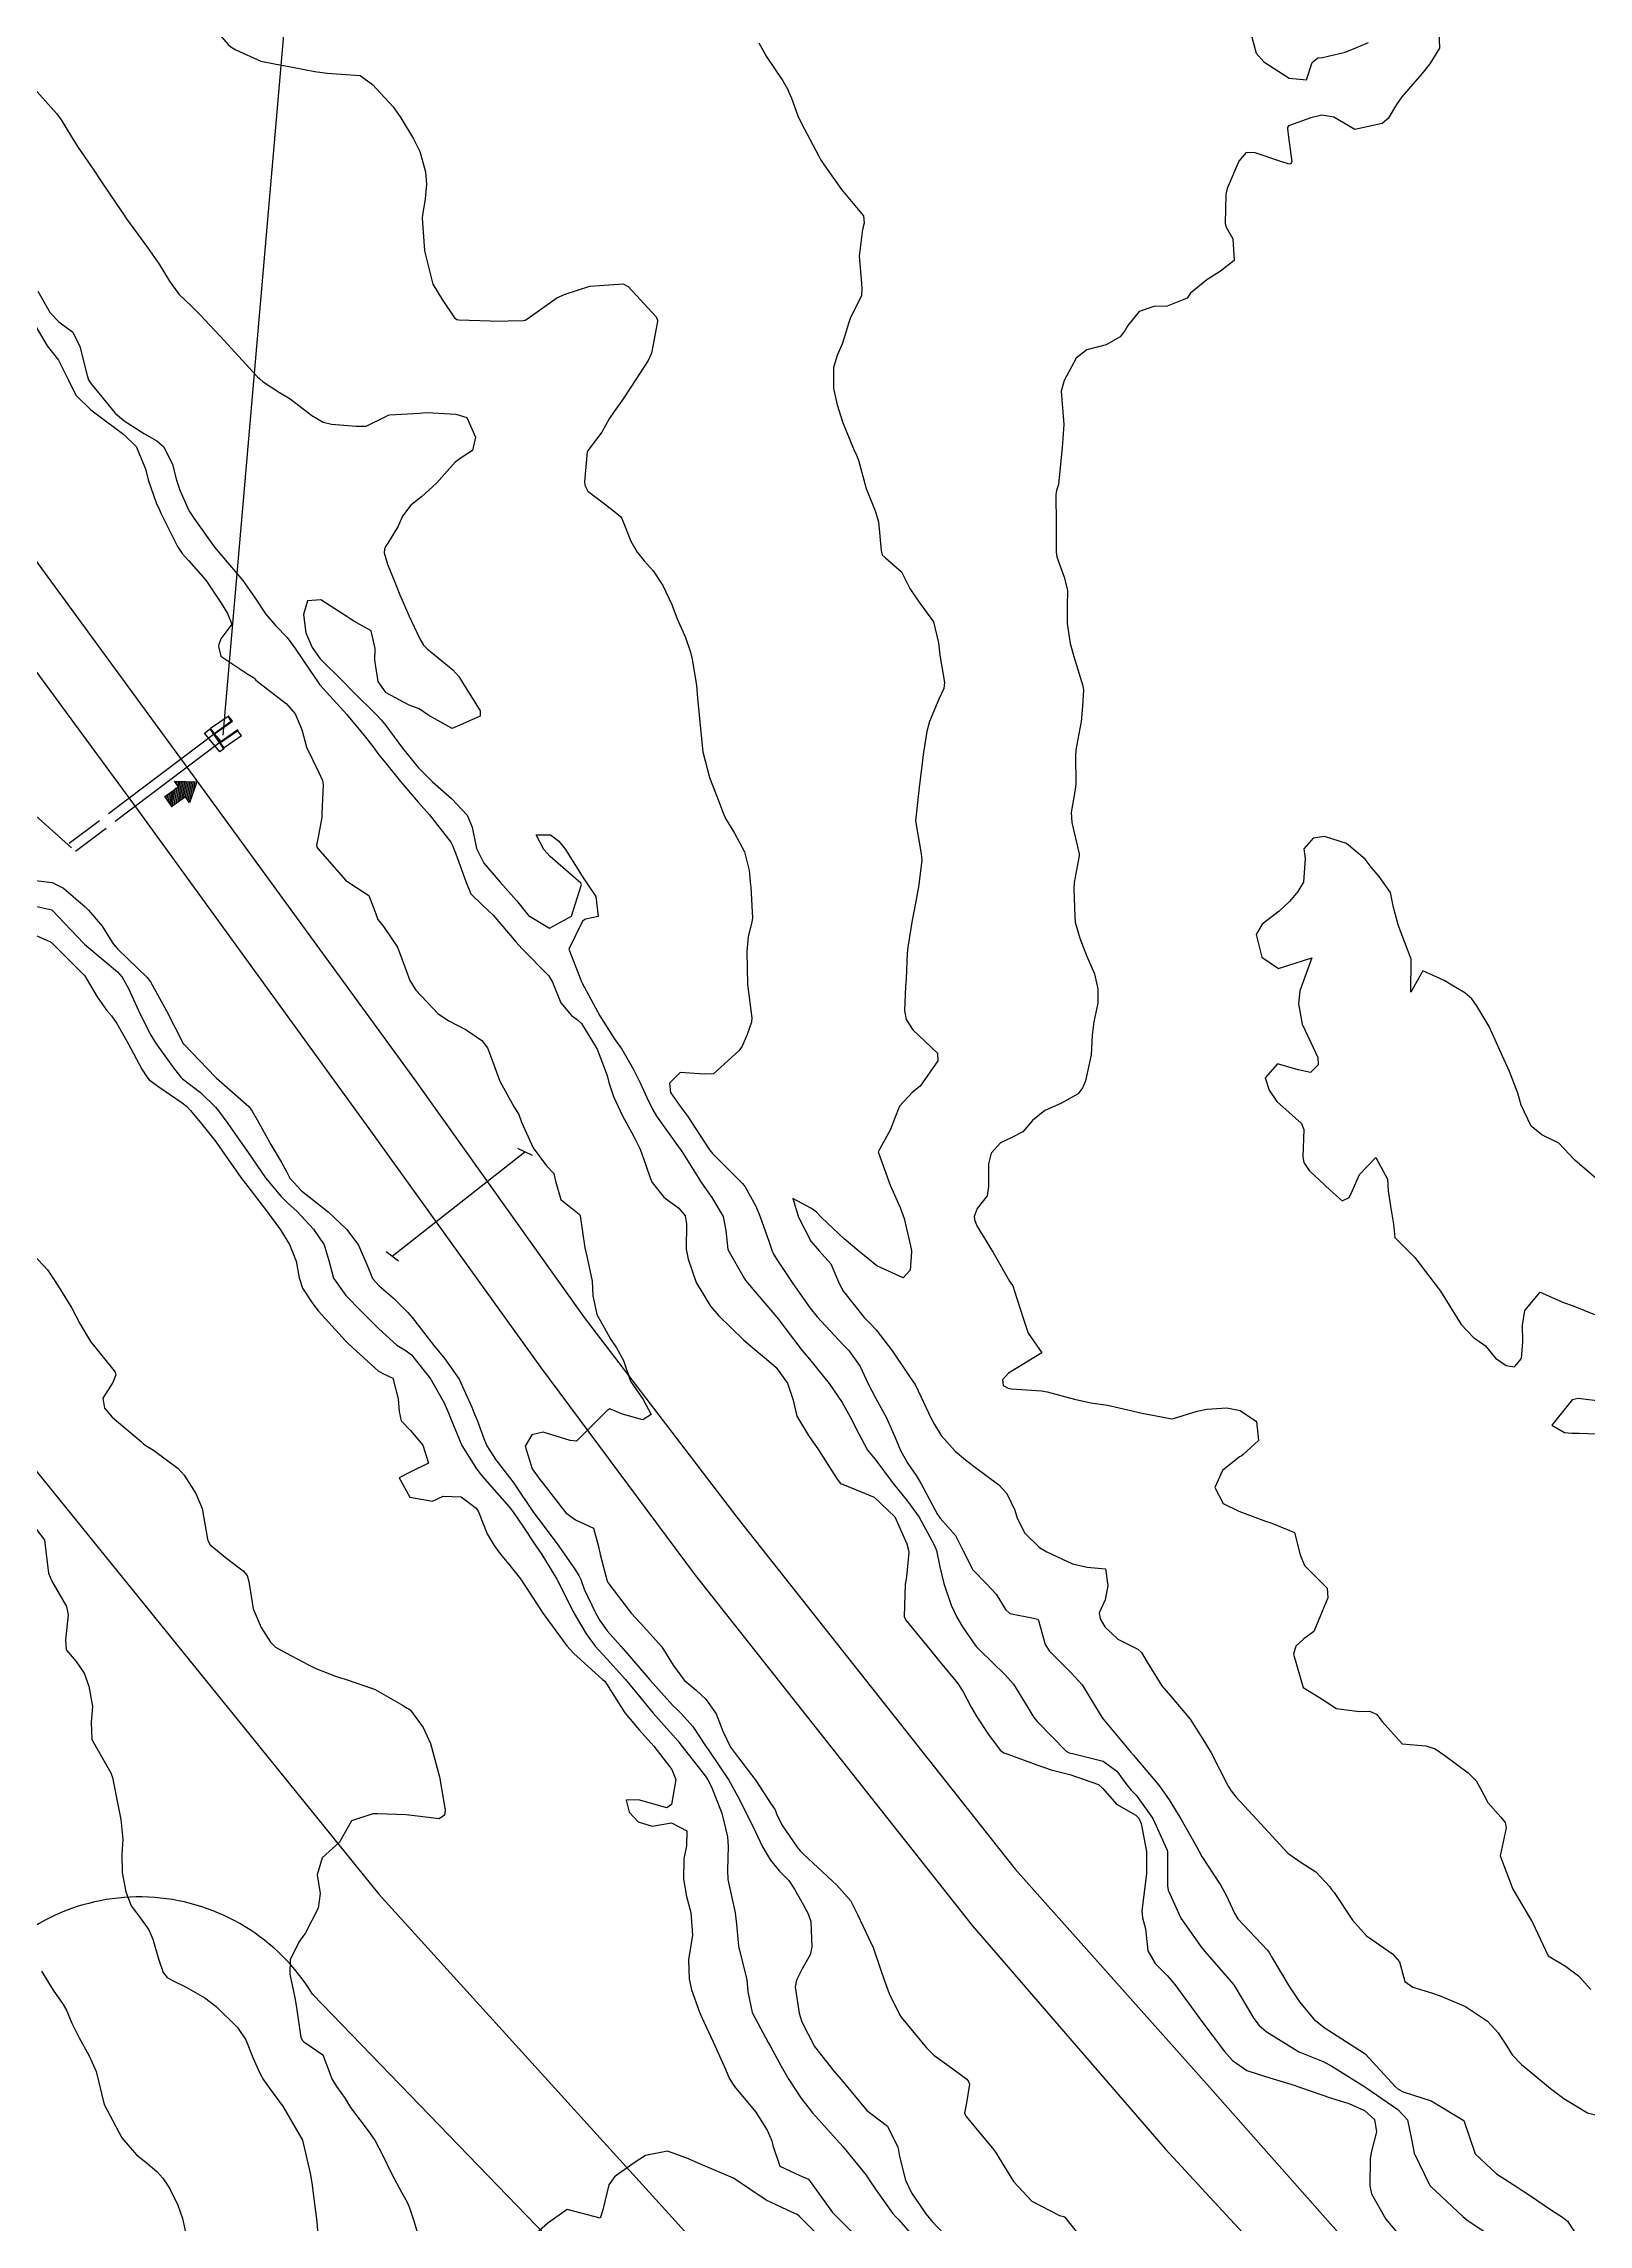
# Model space of a CAD drawing. Header units: metres. Extents: x 292545 to 299085, y 7450245 to 7463078.
# Drawn here: x 295917.6 to 296010.8, y 7461821.6 to 7461953.1 of the extents above; entities that cross this region are included whole.
import ezdxf

# ---------------------------------------------------------------- set-up
doc = ezdxf.new("R2010")
doc.units = ezdxf.units.M
doc.linetypes.add('CONTINUO', pattern=[0])
doc.linetypes.add('TRACEJADO', pattern=[8.7, 8, -0.7])
for name, color, linetype in [('BUEIRO', 151, 'Continuous'), ('Curvas de Nivel 1m', 11, 'Continuous'), ('Curvas de Nivel 5m', 15, 'Continuous'), ('Linha Férrea', 20, 'Continuous'), ('Pórtico', 62, 'Continuous'), ('TEXTO', 45, 'Continuous'), ('Vias Primárias', 230, 'Continuous')]:
    doc.layers.add(name, color=color, linetype=linetype)
doc.styles.add('SIMPLEX', font='simplex', dxfattribs={"height": 0.2})

msp = doc.modelspace()

# ---------------------------------------------------------------- hatches: boundary and pattern name
at = {"layer": 'TEXTO'}
msp.add_hatch(color=256, dxfattribs=at).paths.add_polyline_path([(295924.93, 7461907.68), (295925.76, 7461908.26), (295925.52, 7461908.61), (295926.86, 7461908.57), (295926.43, 7461907.3), (295926.18, 7461907.65), (295925.35, 7461907.08)])

# ---------------------------------------------------------------- linework, layer by layer
at = {"layer": 'BUEIRO', "linetype": 'TRACEJADO', "flags": 128}
for points in [[(295927.93, 7461911.46), (295919.17, 7461904.84)], [(295928.33, 7461911), (295919.54, 7461904.36)]]:
    msp.add_lwpolyline(points, dxfattribs=at)
at = {"layer": 'BUEIRO', "linetype": 'CONTINUO'}
for points in [[(295928.5, 7461910.56, 665.93), (295928.25, 7461910.38, 665.93), (295927.32, 7461911.5, 665.99), (295927.66, 7461911.76, 665.93)], [(295928.52, 7461910.62, 665.78), (295928.5, 7461910.56, 665.93), (295927.66, 7461911.76, 665.93), (295927.68, 7461911.79, 665.78)], [(295929.55, 7461911.34, 665.5), (295928.52, 7461910.62, 665.78), (295928.3, 7461910.91, 665.78), (295928.32, 7461910.99, 665.69), (295927.92, 7461911.46, 665.71), (295927.9, 7461911.48, 665.78), (295927.68, 7461911.79, 665.78), (295928.75, 7461912.53, 665.41)], [(295927.9, 7461911.48, 665.78), (295928.94, 7461912.23, 665.42)], [(295929.55, 7461911.34, 665.5), (295929.33, 7461911.63, 665.42), (295929.33, 7461911.69, 665.06), (295928.33, 7461911, 665.09), (295927.93, 7461911.46, 665.07), (295929.01, 7461912.23, 665.1), (295928.94, 7461912.23, 665.42), (295928.75, 7461912.53, 665.41)], [(295929.01, 7461912.23, 665.1), (295928.78, 7461912.55, 665.41), (295928.75, 7461912.53, 665.41)], [(295927.93, 7461911.46, 665.07), (295927.92, 7461911.46, 665.71)], [(295929.33, 7461911.63, 665.42), (295928.3, 7461910.91, 665.78)], [(295928.33, 7461911, 665.09), (295928.32, 7461910.99, 665.69)]]:
    msp.add_polyline3d(points, dxfattribs=at)
at = {"layer": 'Curvas de Nivel 1m', "flags": 128}
for points, elevation in [([(295927.26, 7461954.74), (295928.75, 7461953.02), (295928.91, 7461952.88), (295929.22, 7461952.71), (295930.73, 7461952.03), (295931.55, 7461951.87), (295932.73, 7461951.64), (295933.98, 7461951.4), (295934.72, 7461951.29), (295936.15, 7461951.2), (295936.72, 7461951.15), (295937.46, 7461950.61), (295938.7, 7461949.26), (295939.17, 7461948.6), (295939.93, 7461947.34), (295940.31, 7461946.58), (295940.65, 7461945.34), (295940.72, 7461944.58), (295940.63, 7461943.71), (295940.47, 7461942.74), (295940.46, 7461942.58), (295940.6, 7461940.58), (295941.09, 7461938.57), (295941.65, 7461937.65), (295942.41, 7461936.55), (295942.55, 7461936.44), (295942.67, 7461936.43), (295944.55, 7461936.36), (295944.72, 7461936.35), (295946.55, 7461936.39), (295946.66, 7461936.4), (295946.82, 7461936.51), (295948.57, 7461937.74), (295949.07, 7461937.97), (295950.57, 7461938.46), (295952.57, 7461938.6), (295952.88, 7461938.43), (295954.55, 7461936.61), (295954.64, 7461936.41), (295954.64, 7461936.32), (295954.54, 7461935.81), (295954.31, 7461934.62), (295954.27, 7461934.41), (295954.07, 7461933.97), (295953.08, 7461932.43), (295952.49, 7461931.53), (295952.03, 7461930.9), (295951.73, 7461930.45), (295951.29, 7461929.64), (295950.45, 7461928.56), (295950.41, 7461928.5), (295950.39, 7461928.46), (295950.24, 7461926.66), (295950.25, 7461926.46), (295950.43, 7461926.1), (295951.86, 7461925), (295952.4, 7461924.57), (295952.49, 7461924.44), (295953.04, 7461923.08), (295953.42, 7461922.42), (295953.84, 7461921.89), (295954.37, 7461921.29), (295954.97, 7461920.4), (295955.5, 7461919.25), (295955.82, 7461918.4), (295956.32, 7461917.26), (295956.63, 7461916.39), (295956.73, 7461915.97), (295956.99, 7461914.38), (295957.06, 7461913.6), (295957.17, 7461912.38), (295957.28, 7461911.35), (295957.38, 7461910.38), (295957.78, 7461908.82), (295957.95, 7461908.37), (295958.21, 7461907.7), (295958.57, 7461906.74), (295958.75, 7461906.36), (295959.29, 7461905.46), (295959.88, 7461904.34), (295960.16, 7461903.22), (295960.25, 7461902.34), (295960.27, 7461902.21), (295960.36, 7461900.34), (295960.32, 7461900.13), (295960.11, 7461899.22), (295960.03, 7461898.34), (295960.07, 7461896.34), (295960.33, 7461894.34), (295960.31, 7461894.07), (295960.04, 7461893.32), (295959.75, 7461892.63), (295959.55, 7461892.35), (295958.01, 7461890.95), (295957.45, 7461890.94), (295956.01, 7461891.04), (295955.37, 7461890.4), (295955.42, 7461889.82), (295955.99, 7461889.02), (295956.47, 7461888.39), (295957.43, 7461886.9), (295957.78, 7461886.37), (295957.95, 7461886.16), (295959.76, 7461884.35), (295959.93, 7461884.13), (295960.56, 7461882.98), (295960.83, 7461882.34), (295961.36, 7461880.86), (295961.53, 7461880.33), (295961.63, 7461880.08), (295961.88, 7461879.69), (295962.8, 7461878.31), (295963.84, 7461876.83), (295964.27, 7461876.3), (295965.82, 7461874.63), (295965.99, 7461874.45), (295966.17, 7461874.27), (295966.85, 7461873.31), (295967.34, 7461872.26), (295967.78, 7461871.41), (295968.42, 7461870.24), (295968.96, 7461869.03), (295969.3, 7461868.23), (295969.74, 7461867.45), (295970.23, 7461866.73), (295970.54, 7461866.22), (295971.53, 7461864.38), (295971.64, 7461864.21), (295971.69, 7461864.15), (295972.61, 7461863.12), (295973.06, 7461862.19), (295973.66, 7461861.05), (295974.5, 7461860.17), (295975.05, 7461859.58), (295975.63, 7461858.65), (295975.89, 7461858.42), (295977.31, 7461858.13), (295977.56, 7461858.07), (295977.62, 7461857.99), (295978.02, 7461856.55), (295978.27, 7461856.13), (295979.58, 7461854.83), (295980.24, 7461854.1), (295981.33, 7461852.31), (295981.47, 7461852.09), (295981.55, 7461851.99), (295983.16, 7461850.07), (295983.33, 7461849.87), (295983.52, 7461849.64), (295984.87, 7461848.05), (295985.49, 7461847.17), (295986.19, 7461846.03), (295987.13, 7461844.35), (295987.31, 7461844.02), (295987.45, 7461843.76), (295988.14, 7461842.71), (295988.6, 7461842), (295988.9, 7461841.47), (295989.42, 7461840.33), (295989.63, 7461839.99), (295991.39, 7461838.13), (295991.52, 7461837.97), (295991.7, 7461837.65), (295992.7, 7461835.96), (295993.35, 7461835), (295994.22, 7461833.94), (295994.84, 7461833.44), (295995.33, 7461833.13), (295997.25, 7461831.9), (295997.31, 7461831.85), (295999.11, 7461829.88), (295999.29, 7461829.73), (295999.59, 7461829.57), (296001.28, 7461829.02), (296003.26, 7461827.83), (296003.95, 7461825.82), (296005.22, 7461824.62), (296006.51, 7461823.79), (296006.94, 7461823.51), (296007.21, 7461823.33), (296008.54, 7461822.42), (296009.2, 7461822.01), (296009.5, 7461821.76), (296010.2, 7461820.73)], 663), ([(296001.75, 7461953.85), (296001.79, 7461952.81), (296001.2, 7461951.86), (296000.73, 7461951.26), (295999.51, 7461949.88), (295999.19, 7461949.4), (295998.7, 7461948.56), (295998.33, 7461948.26), (295996.69, 7461947.91), (295995.41, 7461948.64), (295994.7, 7461948.77), (295994.04, 7461948.61), (295992.69, 7461948.13), (295992.63, 7461948.02), (295992.63, 7461947.96), (295992.69, 7461947.44), (295992.88, 7461945.96), (295992.8, 7461945.82), (295992.66, 7461945.83), (295992.29, 7461945.96), (295990.67, 7461946.49), (295990.14, 7461946.52), (295989.7, 7461945.99), (295988.98, 7461944.34), (295988.9, 7461944.01), (295988.86, 7461942.24), (295988.93, 7461942.01), (295989.32, 7461941.3), (295989.41, 7461940), (295988.59, 7461939.35), (295987.76, 7461938.84), (295986.78, 7461938.03), (295986.69, 7461937.91), (295986.57, 7461937.72), (295985.36, 7461937.25), (295984.56, 7461937.23), (295983.69, 7461936.93), (295982.99, 7461936.08), (295982.83, 7461935.79), (295982.54, 7461935.39), (295981.7, 7461934.92), (295980.53, 7461934.61), (295979.89, 7461934.11), (295979.16, 7461932.77), (295978.97, 7461932.12), (295979.01, 7461931.6), (295979.14, 7461930.12), (295979.04, 7461928.71), (295978.98, 7461928.12), (295978.82, 7461926.5), (295978.69, 7461926.13), (295978.66, 7461925.9), (295978.68, 7461924.13), (295978.68, 7461922.42), (295978.71, 7461922.13), (295979.15, 7461920.9), (295979.36, 7461920.12), (295979.35, 7461919.12), (295979.35, 7461918.12), (295979.52, 7461916.91), (295979.74, 7461916.12), (295980.29, 7461914.36), (295980.32, 7461914.11), (295980.27, 7461913.13), (295980.19, 7461912.19), (295980.17, 7461912.11), (295979.87, 7461910.49), (295979.84, 7461910.11), (295979.86, 7461908.47), (295979.83, 7461908.11), (295979.59, 7461906.72), (295979.62, 7461906.12), (295980.06, 7461904.23), (295980.07, 7461904.11), (295979.76, 7461902.5), (295979.74, 7461902.11), (295979.8, 7461900.44), (295979.83, 7461900.11), (295980.11, 7461899.14), (295980.51, 7461898.1), (295980.98, 7461896.99), (295981.19, 7461896.09), (295981.18, 7461895.21), (295980.94, 7461894.1), (295980.85, 7461893.29), (295980.79, 7461892.1), (295980.45, 7461890.54), (295980.27, 7461890.11), (295980, 7461889.75), (295978.95, 7461889.16), (295977.99, 7461888.75), (295977.25, 7461888.14), (295976.67, 7461887.45), (295975.97, 7461887.09), (295975.33, 7461886.8), (295974.76, 7461886.17), (295974.6, 7461885.52), (295974.59, 7461884.17), (295974.51, 7461883.59), (295973.91, 7461882.83), (295973.73, 7461882.36), (295973.75, 7461882.18), (295973.9, 7461881.79), (295974.87, 7461880.17), (295975.87, 7461878.45), (295975.98, 7461878.28), (295976.06, 7461878.16), (295976.16, 7461877.85), (295976.7, 7461876.15), (295976.99, 7461875.31), (295977.81, 7461874.13), (295975.8, 7461872.9), (295975.45, 7461872.51), (295975.49, 7461872.16), (295975.79, 7461872), (295975.98, 7461871.96), (295977.79, 7461871.84), (295978.13, 7461871.78), (295979.78, 7461871.34), (295980.76, 7461871.12), (295981.78, 7461870.97), (295983.18, 7461870.66), (295983.77, 7461870.51), (295985.66, 7461870.15), (295985.76, 7461870.16), (295987.18, 7461870.62), (295987.77, 7461870.74), (295988.96, 7461870.82), (295989.77, 7461870.66), (295990.75, 7461869.98), (295990.88, 7461868.85), (295989.95, 7461867.99), (295989.83, 7461867.9), (295989.74, 7461867.85), (295988.7, 7461867.03), (295988.24, 7461866.01), (295988.74, 7461865.04), (295989.7, 7461864.58), (295991.3, 7461863.97), (295991.69, 7461863.86), (295993.04, 7461863.3), (295993.39, 7461861.94), (295993.66, 7461861.31), (295995.02, 7461859.93), (295995.06, 7461859.35), (295994.48, 7461857.94), (295994.22, 7461857.33), (295993.61, 7461856.88), (295993.12, 7461856.44), (295992.98, 7461855.96), (295993.57, 7461853.95), (295994.81, 7461853.18), (295995.56, 7461852.69), (295996.97, 7461852.5), (295997.56, 7461852.53), (295998, 7461852.33), (295998.33, 7461851.89), (295999.53, 7461850.56), (296000.96, 7461850.43), (296001.53, 7461850.25), (296002.11, 7461849.84), (296003.51, 7461848.8), (296004, 7461848.31), (296004.28, 7461847.82), (296004.71, 7461847.02), (296005.49, 7461846.13), (296005.74, 7461845.8), (296005.8, 7461845.48), (296005.45, 7461843.8), (296006.22, 7461841.79), (296007.4, 7461839.78), (296008.34, 7461837.77), (296009.38, 7461837.14), (296010.18, 7461836.56), (296010.92, 7461835.74)], 661), ([(295990.34, 7461953.99), (295990.74, 7461952.51), (295991.2, 7461951.98), (295992.72, 7461950.99), (295993.78, 7461950.89), (295994.11, 7461951.95), (295994.46, 7461952.22), (295994.74, 7461952.25), (295996.1, 7461952.57), (295996.75, 7461952.82), (295997.51, 7461953.14)], 661), ([(295960.75, 7461953.12), (295961.04, 7461952.63), (295961.2, 7461952.33), (295962.2, 7461950.84), (295962.5, 7461950.31), (295962.56, 7461950.16), (295962.71, 7461949.79), (295963.11, 7461948.73), (295963.3, 7461948.31), (295964, 7461946.97), (295964.36, 7461946.29), (295964.47, 7461946.1), (295964.66, 7461945.8), (295965.74, 7461944.28), (295966.63, 7461943.19), (295967.06, 7461942.7), (295967.11, 7461942.26), (295967.01, 7461941.87), (295966.8, 7461940.27), (295966.94, 7461938.63), (295966.97, 7461938.27), (295966.93, 7461937.9), (295966.56, 7461937.11), (295966.27, 7461936.56), (295966.18, 7461936.27), (295965.8, 7461935.02), (295965.48, 7461934.28), (295965.25, 7461933.55), (295965.25, 7461932.28), (295965.47, 7461931.3), (295965.79, 7461930.28), (295966.46, 7461928.64), (295966.63, 7461928.27), (295966.75, 7461927.96), (295967.22, 7461926.26), (295967.76, 7461924.91), (295967.96, 7461924.25), (295968.13, 7461922.51), (295968.19, 7461922.25), (295968.38, 7461922.07), (295969.36, 7461921.22), (295969.86, 7461920.23), (295970.35, 7461919.48), (295971.28, 7461918.21), (295971.58, 7461916.94), (295971.67, 7461916.21), (295971.94, 7461914.55), (295971.9, 7461914.2), (295971.61, 7461913.54), (295971.05, 7461912.21), (295970.87, 7461911.6), (295970.65, 7461910.22), (295970.61, 7461909.85), (295970.41, 7461908.22), (295970.39, 7461908.04), (295970.19, 7461906.22), (295970.53, 7461904.22), (295970.57, 7461903.82), (295970.38, 7461902.23), (295970.13, 7461900.92), (295970.02, 7461900.33), (295970, 7461900.23), (295969.73, 7461898.6), (295969.7, 7461898.23), (295969.63, 7461896.68), (295969.59, 7461896.23), (295969.54, 7461894.76), (295969.64, 7461894.23), (295970.04, 7461893.6), (295971.53, 7461892.21), (295971.55, 7461891.74), (295970.48, 7461890.22), (295970, 7461889.83), (295969.23, 7461889), (295968.92, 7461888.24), (295968.66, 7461887.56), (295967.95, 7461886.25), (295968.66, 7461884.24), (295969.27, 7461882.89), (295969.52, 7461882.23), (295969.89, 7461880.59), (295969.95, 7461880.29), (295969.95, 7461880.23), (295969.87, 7461879.12), (295969.45, 7461878.65), (295967.87, 7461879.37), (295966.77, 7461880.26), (295965.89, 7461881), (295964.53, 7461882.29), (295964.23, 7461882.61), (295963.92, 7461882.84), (295962.8, 7461883.44), (295963.14, 7461882.31), (295963.89, 7461880.87), (295964.38, 7461880.29), (295965.09, 7461879.5), (295965.62, 7461878.27), (295965.86, 7461877.83), (295967.11, 7461876.26), (295967.46, 7461875.89), (295967.83, 7461875.51), (295968.81, 7461874.24), (295969.8, 7461872.77), (295970.02, 7461872.45), (295970.18, 7461872.22), (295970.54, 7461871.46), (295971.13, 7461870.21), (295971.35, 7461869.8), (295971.75, 7461869.14), (295972.59, 7461868.19), (295973.22, 7461867.67), (295973.73, 7461867.27), (295975.22, 7461866.16), (295975.71, 7461865.65), (295976.19, 7461864.64), (295976.33, 7461864.15), (295976.79, 7461863.25), (295977.68, 7461862.4), (295978.12, 7461862.13), (295979.66, 7461861.4), (295980.55, 7461861.21), (295981.66, 7461861.1), (295981.8, 7461860.09), (295981.63, 7461859.24), (295981.26, 7461858.46), (295981.33, 7461858.09), (295981.62, 7461857.61), (295982.4, 7461856.87), (295983.6, 7461856.25), (295983.82, 7461856.06), (295984.17, 7461855.48), (295985.04, 7461854.05), (295985.57, 7461853.44), (295986.75, 7461852.03), (295987.53, 7461850.83), (295988.02, 7461850.01), (295988.53, 7461849.03), (295989.04, 7461848), (295989.22, 7461847.71), (295989.5, 7461847.35), (295990.78, 7461845.98), (295991.47, 7461845.22), (295992.64, 7461843.96), (295993.45, 7461843.39), (295994.34, 7461842.83), (295995.17, 7461841.92), (295995.28, 7461841.77), (295995.43, 7461841.58), (295996.54, 7461839.91), (295997.39, 7461838.98), (295998.95, 7461837.88), (295999.38, 7461837.4), (295999.7, 7461836.21), (296000.18, 7461835.87), (296001.36, 7461835.51), (296001.84, 7461835.36), (296003.35, 7461834.72), (296004.68, 7461833.82), (296005.33, 7461833.12), (296005.84, 7461832.32), (296006.18, 7461831.8), (296006.73, 7461831.21), (296007.3, 7461830.75), (296008.49, 7461829.77), (296009.28, 7461829.16), (296010.72, 7461828.29), (296011.27, 7461828.15)], 662), ([(295916.72, 7461950.75), (295918.42, 7461948.84), (295918.69, 7461948.48), (295919.31, 7461947.46), (295919.7, 7461946.82), (295920.65, 7461945.44), (295921.08, 7461944.81), (295922.05, 7461943.37), (295922.44, 7461942.79), (295922.62, 7461942.52), (295923.89, 7461940.78), (295924.59, 7461939.79), (295925.22, 7461938.76), (295925.78, 7461937.97), (295926.56, 7461937.22), (295927.06, 7461936.73), (295928.53, 7461935.16), (295928.94, 7461934.72), (295930.51, 7461933.01), (295930.67, 7461932.86), (295930.87, 7461932.69), (295931.85, 7461932.04), (295932.49, 7461931.66), (295933.8, 7461930.66), (295934.48, 7461930.25), (295934.99, 7461930.13), (295936.47, 7461930.01), (295937.07, 7461930.02), (295938.27, 7461930.6), (295938.41, 7461930.68), (295938.48, 7461930.69), (295940.28, 7461930.79), (295940.49, 7461930.81), (295940.75, 7461930.84), (295942.48, 7461930.73), (295943.15, 7461930.54), (295943.66, 7461929.34), (295943.48, 7461928.54), (295942.86, 7461928.14), (295942.45, 7461927.84), (295941.31, 7461926.57), (295940.42, 7461925.74), (295939.77, 7461925.24), (295939.26, 7461924.59), (295939.01, 7461923.99), (295938.39, 7461922.95), (295938.24, 7461922.75), (295938.17, 7461922.6), (295938.15, 7461922.37), (295938.37, 7461921.69), (295938.81, 7461920.6), (295939.1, 7461919.84), (295939.65, 7461918.59), (295940.32, 7461917.18), (295940.54, 7461916.8), (295940.75, 7461916.58), (295942.3, 7461915.31), (295942.66, 7461914.92), (295942.89, 7461914.55), (295943.95, 7461912.85), (295943.95, 7461912.53), (295942.26, 7461911.78), (295940.86, 7461912.57), (295940.27, 7461912.96), (295939.67, 7461913.19), (295938.28, 7461913.92), (295937.79, 7461914.61), (295937.59, 7461915.9), (295937.62, 7461916.61), (295937.37, 7461917.66), (295936.33, 7461918.26), (295935.75, 7461918.64), (295934.35, 7461919.53), (295933.54, 7461919.47), (295933.3, 7461918.66), (295933.44, 7461917.54), (295933.81, 7461916.66), (295934.31, 7461915.99), (295935.66, 7461914.64), (295936.28, 7461914.02), (295937.69, 7461912.61), (295937.97, 7461912.31), (295938.26, 7461911.96), (295939.26, 7461910.59), (295940.23, 7461909.4), (295941.08, 7461908.57), (295942.21, 7461907.55), (295943.17, 7461906.55), (295943.47, 7461905.83), (295943.72, 7461904.54), (295944.16, 7461903.66), (295945.16, 7461902.52), (295946.13, 7461901.4), (295946.86, 7461900.5), (295948.12, 7461899.73), (295949.46, 7461900.47), (295950.05, 7461902.37), (295950.01, 7461902.46), (295948.17, 7461904.06), (295947.78, 7461904.49), (295947.32, 7461905.36), (295948.18, 7461905.36), (295948.69, 7461904.99), (295949.1, 7461904.48), (295950.15, 7461902.78), (295950.37, 7461902.46), (295950.93, 7461901.65), (295951.06, 7461900.45), (295950.3, 7461900.28), (295950.12, 7461900.17), (295949.3, 7461898.47), (295950.07, 7461896.46), (295951.16, 7461894.45), (295952.03, 7461893.09), (295952.48, 7461892.44), (295953.18, 7461891.26), (295953.59, 7461890.42), (295953.99, 7461889.53), (295954.35, 7461888.78), (295954.58, 7461888.41), (295955.95, 7461886.49), (295956.02, 7461886.39), (295956.18, 7461886.16), (295957.29, 7461884.38), (295957.92, 7461883.5), (295958.6, 7461882.36), (295958.76, 7461881.5), (295958.89, 7461880.36), (295959.87, 7461878.63), (295959.98, 7461878.46), (295960.06, 7461878.35), (295961.57, 7461876.59), (295961.8, 7461876.32), (295961.82, 7461876.3), (295961.83, 7461876.28), (295963.35, 7461874.3), (295963.81, 7461873.74), (295964.99, 7461872.29), (295965.78, 7461871.14), (295966.26, 7461870.27), (295966.76, 7461869.28), (295967.31, 7461868.26), (295967.5, 7461868.01), (295967.74, 7461867.73), (295968.84, 7461866.24), (295969.71, 7461865.18), (295970.41, 7461864.22), (295971.33, 7461862.56), (295971.46, 7461862.21), (295971.66, 7461861.23), (295971.91, 7461860.21), (295972.35, 7461858.92), (295972.69, 7461858.19), (295973.03, 7461857.6), (295973.61, 7461856.76), (295973.86, 7461856.43), (295974.09, 7461856.18), (295975.58, 7461854.74), (295976.1, 7461854.15), (295976.96, 7461852.74), (295977.33, 7461852.14), (295977.55, 7461851.88), (295979.29, 7461850.11), (295979.43, 7461850.02), (295979.52, 7461849.99), (295979.67, 7461849.96), (295981.52, 7461849.5), (295982.34, 7461848.9), (295982.93, 7461848.07), (295983.19, 7461847.75), (295983.5, 7461847.45), (295984.5, 7461846.05), (295985.37, 7461844.13), (295985.39, 7461844.04), (295985.39, 7461843.98), (295985.38, 7461842.04), (295985.38, 7461841.99), (295985.43, 7461841.73), (295986.19, 7461840.03), (295987.39, 7461838.32), (295987.64, 7461838.02), (295988.46, 7461837.09), (295989.36, 7461836.03), (295989.39, 7461835.99), (295989.44, 7461835.91), (295990.6, 7461833.98), (295990.91, 7461833.56), (295991.33, 7461833.2), (295993.24, 7461832.02), (295993.31, 7461831.97), (295993.33, 7461831.97), (295993.36, 7461831.95), (295994.77, 7461831.39), (295995.3, 7461831.12), (295997.22, 7461829.9), (295997.29, 7461829.86), (295997.41, 7461829.78), (295999.27, 7461828.5), (295999.87, 7461827.87), (296000.1, 7461826.72), (296000.26, 7461825.86), (296001.21, 7461823.92), (296001.26, 7461823.85), (296003.19, 7461822.04), (296003.46, 7461821.83), (296005.18, 7461820.69)], 664), ([(295916.84, 7461936.57), (295917.85, 7461934.85), (295918.52, 7461933.99), (295919.11, 7461932.83), (295919.56, 7461931.89), (295920.48, 7461930.99), (295920.72, 7461930.81), (295922.46, 7461929.5), (295923.2, 7461928.78), (295923.77, 7461927.44), (295923.93, 7461926.78), (295924.42, 7461925.39), (295924.61, 7461924.96), (295924.7, 7461924.77), (295924.99, 7461924.17), (295925.69, 7461922.75), (295925.98, 7461922.34), (295926.37, 7461921.92), (295927.41, 7461920.73), (295928.34, 7461919.34), (295928.71, 7461918.72), (295928.97, 7461918.07), (295928.32, 7461917.18), (295928.19, 7461916.84), (295928.18, 7461916.72), (295928.31, 7461916.15), (295929.94, 7461915.06), (295930.29, 7461914.86), (295930.36, 7461914.77), (295930.43, 7461914.7), (295932.27, 7461913.26), (295932.8, 7461912.66), (295933.19, 7461911.72), (295933.48, 7461910.66), (295934.23, 7461909.13), (295934.45, 7461908.65), (295934.49, 7461908.38), (295934.41, 7461906.65), (295934.41, 7461906.43), (295934.18, 7461905.23), (295934.08, 7461904.74), (295934.1, 7461904.65), (295934.17, 7461904.55), (295935.82, 7461902.63), (295936.14, 7461902.42), (295937.23, 7461901.71), (295937.65, 7461900.61), (295937.78, 7461900.26), (295938.12, 7461899.83), (295938.97, 7461898.59), (295939.49, 7461897.18), (295939.7, 7461896.58), (295940.07, 7461895.99), (295941.41, 7461894.57), (295942.05, 7461894.16), (295943.11, 7461893.61), (295944.04, 7461892.97), (295944.39, 7461892.53), (295944.61, 7461891.94), (295945.13, 7461890.52), (295945.99, 7461888.95), (295946.27, 7461888.51), (295946.44, 7461888.04), (295947.14, 7461886.5), (295947.94, 7461885.4), (295948.39, 7461884.94), (295948.5, 7461884.48), (295948.81, 7461883.37), (295949.91, 7461882.5), (295949.95, 7461882.46), (295949.97, 7461882.4), (295950.25, 7461880.46), (295950.38, 7461879.95), (295950.71, 7461878.45), (295950.74, 7461877.57), (295950.98, 7461876.45), (295951.82, 7461874.94), (295952.16, 7461874.44), (295952.58, 7461873.66), (295953.02, 7461872.43), (295953.78, 7461871.32), (295954.26, 7461870.41), (295953.76, 7461870.09), (295952.52, 7461870.43), (295951.77, 7461870.75), (295951.58, 7461870.63), (295951.4, 7461870.45), (295949.75, 7461868.81), (295949.37, 7461868.85), (295947.75, 7461869.34), (295947.06, 7461869.19), (295946.66, 7461868.5), (295947.09, 7461867.14), (295947.55, 7461866.49), (295947.72, 7461866.27), (295949.11, 7461864.48), (295949.69, 7461864.05), (295950.78, 7461863.55), (295951.09, 7461862.45), (295951.19, 7461861.97), (295951.59, 7461860.44), (295951.65, 7461860.28), (295953.06, 7461858.43), (295953.62, 7461857.82), (295954.91, 7461856.41), (295955.59, 7461855.29), (295956.25, 7461854.39), (295956.98, 7461853.79), (295957.56, 7461853.24), (295958.18, 7461852.36), (295958.58, 7461851.32), (295959.05, 7461850.35), (295959.52, 7461849.71), (295960.56, 7461848.34), (295961.49, 7461846.91), (295961.73, 7461846.57), (295961.81, 7461846.33), (295962.13, 7461845.67), (295963.06, 7461844.31), (295963.24, 7461844.09), (295963.45, 7461843.9), (295965.18, 7461842.28), (295965.43, 7461842.05), (295966.27, 7461841.11), (295966.7, 7461840.26), (295967.39, 7461838.82), (295967.65, 7461838.26), (295968.09, 7461836.97), (295968.33, 7461836.25), (295968.6, 7461835.49), (295969.23, 7461834.23), (295969.34, 7461834.07), (295970.85, 7461832.21), (295971.31, 7461831.78), (295972.22, 7461831.11), (295973.29, 7461830.33), (295973.4, 7461830.18), (295973.45, 7461830.02), (295973.27, 7461828.91), (295973.16, 7461828.29), (295973.19, 7461828.19), (295973.26, 7461828.07), (295974.11, 7461827.04), (295974.83, 7461826.17), (295975.01, 7461825.93), (295975.24, 7461825.57), (295976.11, 7461824.15), (295977.21, 7461822.97), (295978.87, 7461822.11), (295979.13, 7461822.05), (295979.19, 7461822), (295980.71, 7461820.09)], 666), ([(295916.3, 7461902.71), (295918.15, 7461902.5), (295918.82, 7461902.15), (295920.13, 7461901.03), (295920.34, 7461900.82), (295921.16, 7461899.85), (295921.82, 7461898.79), (295922.1, 7461898.47), (295923.86, 7461896.77), (295924.07, 7461896.51), (295925.04, 7461894.76), (295926.03, 7461892.82), (295926.05, 7461892.77), (295926.08, 7461892.75), (295928, 7461890.76), (295928.04, 7461890.72), (295929.99, 7461888.98), (295930.21, 7461888.7), (295930.5, 7461888.18), (295931.33, 7461886.69), (295931.95, 7461885.65), (295932.29, 7461885.03), (295932.48, 7461884.67), (295933.17, 7461883.9), (295933.92, 7461883.32), (295934.78, 7461882.64), (295935.9, 7461881.56), (295936.61, 7461880.62), (295937.17, 7461879.32), (295937.46, 7461878.61), (295937.86, 7461878.17), (295938.7, 7461877.44), (295939.57, 7461876.58), (295939.84, 7461876.27), (295941.16, 7461874.57), (295941.81, 7461873.77), (295942.69, 7461872.55), (295943.45, 7461870.86), (295943.56, 7461870.54), (295943.76, 7461870.06), (295944.17, 7461868.96), (295944.35, 7461868.53), (295944.89, 7461867.68), (295945.72, 7461866.62), (295945.8, 7461866.51), (295945.97, 7461866.26), (295947.17, 7461864.5), (295947.69, 7461863.81), (295948.7, 7461862.48), (295949.66, 7461861.09), (295949.9, 7461860.71), (295950.01, 7461860.46), (295950.22, 7461859.88), (295950.9, 7461858.45), (295951.16, 7461857.99), (295951.61, 7461857.37), (295952.44, 7461856.43), (295953.58, 7461855.12), (295954.17, 7461854.41), (295955.56, 7461852.87), (295955.8, 7461852.64), (295956.06, 7461852.39), (295956.77, 7461851.6), (295957.53, 7461850.44), (295957.58, 7461850.37), (295957.69, 7461850.21), (295958.95, 7461848.36), (295959.49, 7461847.37), (295960.01, 7461846.34), (295960.52, 7461845.29), (295960.98, 7461844.33), (295961.45, 7461843.54), (295962, 7461842.88), (295962.55, 7461842.31), (295962.91, 7461841.79), (295963.42, 7461840.87), (295963.72, 7461840.3), (295963.88, 7461839.83), (295963.95, 7461838.29), (295963.84, 7461837.83), (295963.37, 7461836.98), (295963.03, 7461836.3), (295962.94, 7461835.89), (295963.18, 7461834.3), (295963.34, 7461833.78), (295964.11, 7461832.29), (295965.3, 7461830.8), (295965.73, 7461830.28), (295967.27, 7461828.43), (295967.51, 7461828.26), (295968.51, 7461827.49), (295969.13, 7461826.23), (295969.15, 7461826.14), (295969.24, 7461825.66), (295969.59, 7461824.23), (295969.96, 7461823.47), (295970.82, 7461822.21), (295971.19, 7461821.77), (295972.66, 7461820.2)], 667), ([(295916.13, 7461901.29), (295918.12, 7461900.84), (295920.05, 7461898.82), (295920.1, 7461898.77), (295920.36, 7461898.55), (295922.08, 7461897.1), (295922.36, 7461896.79), (295922.74, 7461896.11), (295923.35, 7461894.78), (295924.04, 7461893.39), (295924.42, 7461892.77), (295925.45, 7461891.32), (295925.89, 7461890.75), (295926, 7461890.65), (295927.08, 7461889.82), (295927.99, 7461888.95), (295928.18, 7461888.72), (295928.74, 7461887.95), (295929.62, 7461886.7), (295929.96, 7461886.22), (295931, 7461884.69), (295931.92, 7461883.58), (295932.38, 7461883.14), (295932.9, 7461882.67), (295933.9, 7461881.59), (295934.55, 7461880.64), (295934.82, 7461879.7), (295935.1, 7461878.64), (295935.85, 7461877.58), (295936.8, 7461876.62), (295937.83, 7461875.58), (295938.93, 7461874.59), (295939.48, 7461874.25), (295939.81, 7461874), (295940.95, 7461872.57), (295941.77, 7461871.11), (295942.02, 7461870.56), (295942.17, 7461870.15), (295942.85, 7461868.55), (295943.73, 7461867.13), (295943.99, 7461866.8), (295944.21, 7461866.53), (295945.7, 7461864.85), (295945.96, 7461864.51), (295946.57, 7461863.62), (295947.31, 7461862.49), (295947.67, 7461861.96), (295948.57, 7461860.48), (295949.56, 7461858.54), (295949.59, 7461858.47), (295949.62, 7461858.41), (295950.34, 7461857.19), (295950.88, 7461856.45), (295951.59, 7461855.68), (295952.72, 7461854.43), (295953.56, 7461853.4), (295954.38, 7461852.41), (295955.54, 7461851.1), (295955.87, 7461850.73), (295956.13, 7461850.39), (295957.51, 7461848.63), (295957.68, 7461848.37), (295957.87, 7461848), (295958.51, 7461846.36), (295958.86, 7461844.95), (295958.91, 7461844.36), (295958.86, 7461842.94), (295958.88, 7461842.36), (295959.3, 7461840.46), (295959.33, 7461840.35), (295959.4, 7461839.68), (295959.53, 7461838.35), (295959.57, 7461838.16), (295960.02, 7461836.34), (295960.09, 7461835.6), (295960.35, 7461834.34), (295961.32, 7461832.54), (295961.44, 7461832.33), (295962.1, 7461831.12), (295962.55, 7461830.31), (295963.28, 7461829.2), (295963.98, 7461828.29), (295965.25, 7461826.89), (295965.82, 7461826.27), (295967.23, 7461824.54), (295967.33, 7461824.37), (295967.4, 7461824.26), (295967.83, 7461823.63), (295968.81, 7461822.24), (295969, 7461822.04), (295969.19, 7461821.85), (295970.59, 7461820.22)], 668), ([(295916.11, 7461899.76), (295918.04, 7461898.91), (295918.1, 7461898.87), (295918.14, 7461898.84), (295920.07, 7461896.91), (295920.14, 7461896.82), (295920.85, 7461895.6), (295921.41, 7461894.8), (295921.71, 7461894.45), (295922.04, 7461893.99), (295922.73, 7461892.78), (295923.55, 7461891.23), (295923.84, 7461890.77), (295924, 7461890.6), (295924.58, 7461890.18), (295925.99, 7461889.2), (295926.24, 7461889), (295926.49, 7461888.74), (295927.16, 7461887.91), (295927.96, 7461886.91), (295928.11, 7461886.72), (295928.49, 7461886.18), (295929.51, 7461884.7), (295929.93, 7461884.15), (295931.06, 7461882.69), (295931.9, 7461881.54), (295932.46, 7461880.67), (295932.86, 7461879.65), (295933.03, 7461878.66), (295933.23, 7461878.03), (295933.85, 7461877.09), (295934.21, 7461876.65), (295935.82, 7461874.85), (295936.04, 7461874.63), (295937.8, 7461873.04), (295938.08, 7461872.89), (295938.69, 7461872.6), (295939.01, 7461871.36), (295939.06, 7461870.59), (295939.19, 7461870.03), (295939.75, 7461869.44), (295940.49, 7461868.57), (295940.83, 7461867.47), (295939.73, 7461866.93), (295939.06, 7461866.59), (295939.71, 7461865.43), (295941.08, 7461865.19), (295941.71, 7461865.48), (295942.81, 7461865.44), (295943.7, 7461864.76), (295943.84, 7461864.54), (295944.37, 7461863.22), (295944.79, 7461862.52), (295945.16, 7461862.01), (295945.66, 7461861.4), (295946.38, 7461860.5), (295947.62, 7461858.59), (295947.69, 7461858.49), (295947.84, 7461858.27), (295949.17, 7461856.47), (295949.6, 7461855.99), (295951.33, 7461854.44), (295951.46, 7461854.33), (295951.57, 7461854.17), (295952.67, 7461852.43), (295953.54, 7461851.4), (295954.41, 7461850.41), (295955.51, 7461849), (295955.75, 7461848.4), (295955.49, 7461846.89), (295955.2, 7461846.69), (295953.49, 7461847.17), (295952.76, 7461847.16), (295952.93, 7461846.43), (295953.48, 7461845.85), (295954.31, 7461845.58), (295955.48, 7461845.78), (295956.4, 7461845.31), (295956.39, 7461844.39), (295956.23, 7461843.61), (295956.2, 7461842.39), (295956.38, 7461841.34), (295956.65, 7461840.38), (295956.76, 7461839.01), (295956.65, 7461838.38), (295956.51, 7461837.52), (295956.55, 7461836.38), (295956.7, 7461835.72), (295957.18, 7461834.37), (295957.34, 7461834), (295958.09, 7461832.36), (295958.73, 7461830.93), (295958.98, 7461830.35), (295959.29, 7461829.88), (295960.56, 7461828.34), (295961.25, 7461827.26), (295961.53, 7461826.61), (295961.6, 7461826.32), (295962.01, 7461825.09), (295963.23, 7461824.52), (295963.75, 7461824.29), (295965.19, 7461822.28), (295967.17, 7461820.31)], 669), ([(295916.17, 7461864.86), (295917.67, 7461862.84), (295917.93, 7461860.84), (295918.12, 7461860.36), (295919.01, 7461858.83), (295919.11, 7461858.32), (295918.94, 7461856.83), (295918.99, 7461856.22), (295919.59, 7461855.52), (295920.07, 7461854.82), (295920.36, 7461854.03), (295920.58, 7461852.81), (295920.5, 7461851.85), (295920.53, 7461850.81), (295921.51, 7461849.08), (295921.68, 7461848.8), (295921.77, 7461848.52), (295922.13, 7461846.79), (295922.29, 7461845.98), (295922.4, 7461844.79), (295922.34, 7461843.9), (295922.37, 7461842.79), (295922.59, 7461841.62), (295922.9, 7461840.79), (295923.41, 7461840.12), (295923.97, 7461839.34), (295924.21, 7461838.77), (295924.56, 7461837.58), (295924.84, 7461836.76), (295925.07, 7461836.46), (295925.36, 7461836.29), (295926.22, 7461835.88), (295927.35, 7461835.23), (295928.03, 7461834.72), (295929.32, 7461833.45), (295929.81, 7461832.7), (295930.24, 7461831.63), (295930.66, 7461830.69), (295930.88, 7461830.28), (295931.28, 7461829.72), (295932.07, 7461828.67), (295933.24, 7461826.66), (295933.7, 7461824.66), (295933.79, 7461824.08), (295933.98, 7461822.65), (295934.09, 7461821.75), (295934.19, 7461820.65)], 671), ([(295917.49, 7461836.85), (295918.2, 7461835.69), (295918.8, 7461834.83), (295919, 7461834.49), (295919.33, 7461833.71), (295919.77, 7461832.82), (295920.38, 7461831.74), (295920.8, 7461830.8), (295921.27, 7461828.8), (295922.34, 7461826.79), (295923.23, 7461825.76), (295923.79, 7461825.33), (295924.46, 7461824.76), (295924.81, 7461824.35), (295925.21, 7461823.75), (295925.72, 7461822.74), (295926.01, 7461821.92), (295926.27, 7461820.74)], 672), ([(295964.97, 7461820.28), (295963.19, 7461822.07), (295963.06, 7461822.17), (295962.74, 7461822.31), (295961.2, 7461823.03), (295959.22, 7461824.35), (295957.23, 7461825.2), (295956.41, 7461825.56), (295955.24, 7461825.99), (295953.92, 7461825.73), (295953.23, 7461825.29), (295952.04, 7461824.44), (295951.7, 7461823.96), (295951.34, 7461822.45), (295951.19, 7461821.95), (295949.19, 7461822.47), (295948.02, 7461821.65), (295947.18, 7461820.91)], 669)]:
    msp.add_lwpolyline(points, dxfattribs=dict(at, elevation=elevation))
at = {"layer": 'Curvas de Nivel 5m', "flags": 128}
for points, elevation in [([(295917.27, 7461938.15), (295918.02, 7461936.85), (295918.55, 7461936.3), (295919.38, 7461935.67), (295919.82, 7461934.82), (295920.26, 7461933.06), (295920.34, 7461932.81), (295920.4, 7461932.71), (295920.5, 7461932.56), (295921.95, 7461930.8), (295922.48, 7461930.33), (295923.7, 7461929.55), (295924.46, 7461929.13), (295924.88, 7461928.76), (295925.39, 7461927.7), (295925.63, 7461926.75), (295925.83, 7461926.15), (295926.41, 7461924.89), (295926.5, 7461924.74), (295926.68, 7461924.47), (295927.93, 7461922.72), (295928.38, 7461922.19), (295929.63, 7461920.71), (295930.35, 7461919.69), (295931.01, 7461918.69), (295931.62, 7461917.98), (295932.32, 7461917.26), (295932.76, 7461916.67), (295933.71, 7461915.24), (295934.11, 7461914.65), (295934.29, 7461914.42), (295935.9, 7461912.63), (295936.26, 7461912.2), (295936.97, 7461911.34), (295937.53, 7461910.61), (295937.83, 7461910.19), (295938.23, 7461909.7), (295939.15, 7461908.59), (295940.2, 7461907.33), (295940.89, 7461906.57), (295942.18, 7461904.93), (295942.29, 7461904.68), (295942.34, 7461904.56), (295942.49, 7461904.23), (295943.09, 7461902.55), (295943.39, 7461901.8), (295944.13, 7461901.09), (295944.73, 7461900.52), (295946.11, 7461898.89), (295946.46, 7461898.51), (295948.08, 7461896.87), (295948.31, 7461896.49), (295948.82, 7461895.24), (295949.46, 7461894.47), (295949.81, 7461894.22), (295950.05, 7461893.99), (295951.01, 7461892.45), (295951.6, 7461890.85), (295951.7, 7461890.44), (295951.99, 7461889.58), (295952.53, 7461888.43), (295953.21, 7461887.18), (295953.59, 7461886.42), (295953.94, 7461885.45), (295954.2, 7461884.68), (295954.31, 7461884.41), (295955.03, 7461883.51), (295955.92, 7461882.86), (295956.31, 7461882.39), (295956.38, 7461881.91), (295956.37, 7461880.39), (295956.48, 7461879.78), (295956.98, 7461878.38), (295957.84, 7461876.95), (295958.34, 7461876.36), (295959.82, 7461874.91), (295960.13, 7461874.66), (295960.51, 7461874.34), (295961.22, 7461873.74), (295961.8, 7461873.24), (295962.48, 7461872.31), (295962.82, 7461871.27), (295963.05, 7461870.31), (295963.75, 7461869.14), (295964.35, 7461868.29), (295965.44, 7461866.57), (295965.65, 7461866.28), (295965.72, 7461866.23), (295965.79, 7461866.21), (295967.71, 7461865.43), (295968.94, 7461864.24), (295969.68, 7461862.61), (295969.78, 7461862.23), (295969.8, 7461862.1), (295969.65, 7461860.63), (295969.6, 7461860.27), (295969.6, 7461860.23), (295969.58, 7461860.17), (295969.51, 7461858.23), (295969.62, 7461858.01), (295971.08, 7461856.22), (295971.59, 7461855.59), (295972.74, 7461854.19), (295973.07, 7461853.69), (295973.56, 7461852.76), (295973.89, 7461852.18), (295974.59, 7461851.11), (295975.31, 7461850.16), (295975.52, 7461850.01), (295975.76, 7461849.92), (295977.51, 7461849.28), (295978.37, 7461848.99), (295979.51, 7461848.7), (295981.23, 7461848.09), (295981.5, 7461847.86), (295982.32, 7461846.91), (295983.48, 7461846.24), (295983.66, 7461846.06), (295983.8, 7461845.74), (295984.12, 7461844.06), (295984.12, 7461842.74), (295984.05, 7461842.06), (295983.84, 7461840.49), (295983.89, 7461840.06), (295984.07, 7461839.39), (295984.21, 7461838.06), (295984.64, 7461837.31), (295985.37, 7461836.58), (295985.83, 7461836.04), (295987.19, 7461834.17), (295987.29, 7461834.02), (295987.33, 7461833.96), (295988.82, 7461832), (295989.31, 7461831.45), (295990.17, 7461830.85), (295991.3, 7461830.48), (295993.08, 7461829.95), (295993.29, 7461829.87), (295993.41, 7461829.83), (295995.28, 7461829.19), (295996.32, 7461828.87), (295997.27, 7461828.43), (295997.87, 7461827.89), (295997.99, 7461827.16), (295997.67, 7461825.9), (295997.61, 7461825.52), (295997.58, 7461823.9), (295997.69, 7461823.42), (295998.56, 7461821.89), (295999.19, 7461821.13)], 665), ([(296011.94, 7461884.04), (296009.95, 7461885.75), (296008.98, 7461886.78), (296007.97, 7461887.28), (296007.31, 7461887.79), (296006.72, 7461889.07), (296006.51, 7461889.79), (296006.02, 7461891.1), (296005.69, 7461891.8), (296005.41, 7461892.43), (296004.78, 7461893.81), (296004.06, 7461895.02), (296003.73, 7461895.48), (296003.31, 7461895.83), (296002.54, 7461896.3), (296002.08, 7461896.59), (296000.79, 7461897.16), (296000.07, 7461895.87), (296000.09, 7461897.87), (295999.32, 7461899.88), (295999.02, 7461900.99), (295998.84, 7461901.88), (295998.15, 7461902.85), (295997.67, 7461903.41), (295997.31, 7461903.9), (295996.18, 7461904.85), (295994.85, 7461905.27), (295994.18, 7461905.16), (295993.6, 7461904.52), (295993.69, 7461903.94), (295993.58, 7461902.51), (295993.25, 7461901.95), (295992.74, 7461901.35), (295992.13, 7461900.76), (295991.09, 7461899.98), (295990.74, 7461899.35), (295991.07, 7461897.98), (295992.09, 7461897.3), (295994.09, 7461897.94), (295993.37, 7461895.95), (295993.28, 7461895.17), (295993.51, 7461893.95), (295994.04, 7461892.84), (295994.45, 7461891.94), (295994.47, 7461891.49), (295994.01, 7461891.03), (295993.27, 7461891.2), (295992.02, 7461891.56), (295991.27, 7461890.72), (295991.52, 7461889.97), (295991.99, 7461889.28), (295993.46, 7461887.95), (295993.61, 7461887.59), (295993.54, 7461885.95), (295993.6, 7461885.6), (295993.94, 7461885.13), (295995.2, 7461883.93), (295995.92, 7461883.3), (295996.35, 7461883.49), (295996.55, 7461883.91), (295996.97, 7461884.88), (295997.95, 7461885.9), (295998.65, 7461884.6), (295998.7, 7461883.89), (295998.84, 7461882.97), (295999.01, 7461881.88), (295999.09, 7461881.08), (295999.89, 7461880.3), (296000.3, 7461879.87), (296001.86, 7461877.85), (296003.09, 7461875.84), (296003.83, 7461875.06), (296004.56, 7461874.56), (296005.16, 7461873.81), (296005.81, 7461873.37), (296006.32, 7461873.28), (296006.73, 7461873.79), (296006.82, 7461874.79), (296006.8, 7461875.79), (296006.94, 7461876.69), (296007.85, 7461877.78), (296009.26, 7461877.17), (296009.85, 7461876.97), (296011.13, 7461876.44)], 660), ([(295917.04, 7461880.02), (295917.87, 7461879.13), (295918.07, 7461878.84), (295918.49, 7461878.2), (295919.32, 7461876.83), (295919.83, 7461875.85), (295920.45, 7461874.81), (295921.8, 7461873.15), (295921.95, 7461872.96), (295921.99, 7461872.8), (295921.79, 7461872.35), (295921.2, 7461871.39), (295921.3, 7461870.8), (295921.76, 7461870.26), (295923.52, 7461868.77), (295923.63, 7461868.66), (295923.74, 7461868.57), (295924.25, 7461868.25), (295925.73, 7461867.16), (295926.1, 7461866.75), (295926.8, 7461865.65), (295927.18, 7461864.74), (295927.51, 7461862.89), (295927.56, 7461862.73), (295927.67, 7461862.56), (295928.67, 7461861.72), (295929.66, 7461860.99), (295929.89, 7461860.7), (295930, 7461860.34), (295930.26, 7461858.69), (295930.74, 7461857.56), (295931.3, 7461856.68), (295931.6, 7461856.39), (295932.24, 7461856.03), (295933.59, 7461855.31), (295934.03, 7461855.1), (295935.23, 7461854.64), (295935.58, 7461854.51), (295935.74, 7461854.47), (295937.57, 7461853.84), (295939.27, 7461852.88), (295939.55, 7461852.71), (295939.64, 7461852.67), (295939.75, 7461852.59), (295940.51, 7461851.54), (295940.95, 7461850.57), (295941.5, 7461848.56), (295941.83, 7461846.56), (295941.79, 7461846.24), (295941.48, 7461846.03), (295940.99, 7461846.08), (295939.48, 7461846.27), (295937.76, 7461846.33), (295937.48, 7461846.33), (295936.19, 7461845.91), (295935.46, 7461844.63), (295934.43, 7461843.67), (295934.12, 7461842.65), (295934.3, 7461841.52), (295934.18, 7461840.65), (295933.4, 7461839.12), (295933.2, 7461838.85), (295933.05, 7461838.66), (295932.49, 7461837.55), (295932.48, 7461836.67), (295932.78, 7461835.24), (295932.88, 7461834.66), (295933.13, 7461832.85), (295933.23, 7461832.66), (295933.31, 7461832.58), (295934.46, 7461831.8), (295934.91, 7461830.64), (295935, 7461830.35), (295935.29, 7461829.88), (295935.8, 7461829.16), (295936.13, 7461828.63), (295937.25, 7461827.14), (295937.62, 7461826.61), (295938.04, 7461825.8), (295938.63, 7461824.6), (295939.21, 7461823.52), (295939.54, 7461822.92), (295939.68, 7461822.58), (295939.93, 7461821.84), (295940.32, 7461820.57)], 670), ([(296011.78, 7461871.18), (296010.15, 7461871.38), (296009.78, 7461871.29), (296008.56, 7461869.77), (296009.33, 7461869.32), (296009.76, 7461869.29), (296010.22, 7461869.28), (296011.76, 7461869.23)], 660)]:
    msp.add_lwpolyline(points, dxfattribs=dict(at, elevation=elevation))
at = {"layer": 'Linha Férrea', "linetype": 'Continuous'}
for points in [[(295763.15, 7462086.28), (295779.67, 7462074.87), (295789.45, 7462067.45), (295800.23, 7462058.64), (295807.42, 7462052.53), (295813.05, 7462047.27), (295820.2, 7462040.52), (295829.27, 7462031.52), (295838.5, 7462021.85), (295847.35, 7462012.15), (295861.62, 7461995.44), (295868.99, 7461985.99), (295878.11, 7461974.43), (295885.52, 7461964.61), (295897.93, 7461948.23), (295908.43, 7461933.79), (295925.94, 7461909.88), (295939.99, 7461890.61), (295950.22, 7461876.26), (295959.48, 7461864.13), (295976.2, 7461843), (295987.95, 7461829.83), (295997.86, 7461818.63)], [(295761.84, 7462082.2), (295778.11, 7462070.95), (295787.72, 7462063.58), (295798.28, 7462054.81), (295805.34, 7462048.62), (295810.84, 7462043.57), (295817.97, 7462036.78), (295826.98, 7462027.82), (295836.01, 7462018.28), (295844.84, 7462008.62), (295858.9, 7461992.18), (295866.46, 7461982.91), (295875.34, 7461971.4), (295882.9, 7461961.29), (295895.23, 7461944.97), (295905.75, 7461930.75), (295923.27, 7461906.91), (295937.23, 7461887.65), (295947.58, 7461873.27), (295956.92, 7461860.73), (295973.61, 7461839.59), (295985.25, 7461826.13), (295995.55, 7461814.97)]]:
    msp.add_lwpolyline(points, dxfattribs=at)
at = {"layer": 'Pórtico'}
for points in [[(295938.65, 7461879.95), (295946.64, 7461886.26)], [(295946.19, 7461886.47), (295947.09, 7461886.04)], [(295938.28, 7461880.24), (295939.02, 7461879.67)]]:
    msp.add_lwpolyline(points, dxfattribs=at)
at = {"layer": 'TEXTO', "linetype": 'CONTINUO', "flags": 128}
for points in [[(295924.98, 7461907.72), (295924.97, 7461907.63)], [(295925.1, 7461907.8), (295925.05, 7461907.51)], [(295925.21, 7461907.88), (295925.13, 7461907.4)], [(295925.33, 7461907.96), (295925.21, 7461907.28)], [(295925.29, 7461907.17), (295925.45, 7461908.04)], [(295925.38, 7461907.09), (295925.56, 7461908.12)], [(295925.49, 7461907.17), (295925.68, 7461908.2)], [(295925.55, 7461908.61), (295925.54, 7461908.58)], [(295925.61, 7461907.26), (295925.85, 7461908.6)], [(295925.65, 7461908.61), (295925.62, 7461908.46)], [(295925.75, 7461908.61), (295925.71, 7461908.35)], [(295925.73, 7461907.34), (295925.96, 7461908.6)], [(295925.84, 7461907.42), (295926.06, 7461908.6)], [(295925.96, 7461907.5), (295926.16, 7461908.6)], [(295926.07, 7461907.58), (295926.26, 7461908.59)], [(295926.19, 7461907.65), (295926.36, 7461908.59)], [(295926.27, 7461907.53), (295926.46, 7461908.59)], [(295926.35, 7461907.42), (295926.56, 7461908.58)], [(295926.43, 7461907.31), (295926.66, 7461908.58)], [(295926.65, 7461907.94), (295926.76, 7461908.58)]]:
    msp.add_lwpolyline(points, dxfattribs=at)
at = {"layer": 'TEXTO', "linetype": 'CONTINUO'}
for points in [[(295932.28, 7461955.7, 0), (295928.44, 7461911.37, 0)], [(295919.31, 7461904.58, 0), (295903.88, 7461918.42, 0)]]:
    msp.add_polyline3d(points, dxfattribs=at)
msp.add_polyline3d([(295924.93, 7461907.68, 0), (295925.76, 7461908.26, 0), (295925.52, 7461908.61, 0), (295926.86, 7461908.57, 0), (295926.43, 7461907.3, 0), (295926.18, 7461907.65, 0), (295925.35, 7461907.08, 0)], close=True, dxfattribs=at)
at = {"layer": 'TEXTO'}
msp.add_point((295925.35, 7461907.08), dxfattribs=at)
at = {"layer": 'Vias Primárias'}
for points in [[(295574.46, 7462140.84), (295645.16, 7462112.83), (295703.89, 7462081.64, -0.049884), (295763.45, 7462041.94, -0.022696), (295813.09, 7461997.24), (295894.99, 7461894.39), (295937.84, 7461841.48), (295969.83, 7461806.2, 0.031215), (295999.87, 7461776.98, 0.007964), (296044.9, 7461740.4), (296071.18, 7461720.44), (296086.9, 7461707.96), (296109.27, 7461691.98, 0.07002), (296121.31, 7461685.7), (296146.68, 7461674.85), (296178.55, 7461661.15), (296211.68, 7461646.8), (296258.11, 7461626.88)], [(296255.7, 7461620.91), (296209.14, 7461640.89), (296176, 7461655.24), (296144.14, 7461668.93), (296118.96, 7461679.71, -0.069057), (296105.53, 7461686.74), (296083.02, 7461702.82), (296067.23, 7461715.36), (296044.9, 7461732.44, -0.014335), (296008.01, 7461759.95, 0.012867), (295986.79, 7461779.38, -0.01892), (295962.62, 7461805.68), (295933.83, 7461835.46, 0.513765), (295914.03, 7461836.94), (295885.09, 7461805.29), (295855.09, 7461773.81), (295829.32, 7461746.25), (295806.96, 7461721.9)]]:
    msp.add_lwpolyline(points, format="xyb", dxfattribs=at)

# ---------------------------------------------------------------- texts
at = {"layer": 'TEXTO', "style": 'SIMPLEX', "width": 0.8}
msp.add_text('112', height=0.075, rotation=34.7233, dxfattribs=at).set_placement((295925.53, 7461908.05))

doc.saveas('drawing.dxf')
